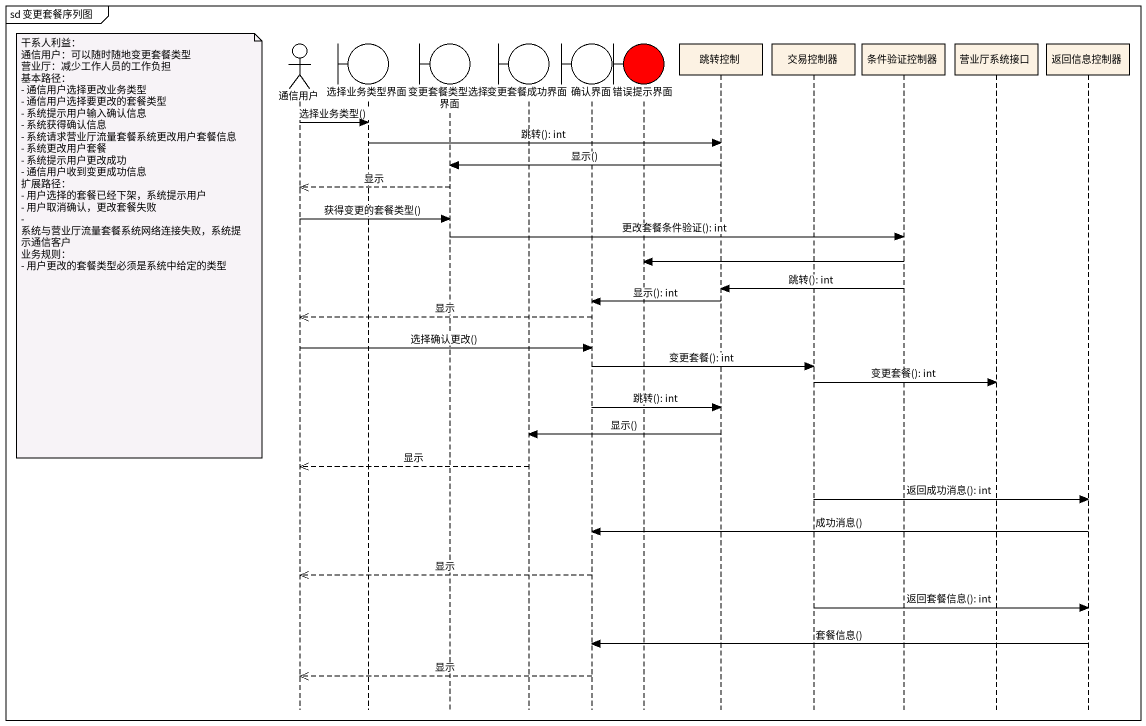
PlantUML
@startuml
mainframe sd 变更套餐序列图
hide footbox
actor 通信用户
boundary 选择业务类型界面
boundary 变更套餐类型选择界面
boundary 变更套餐成功界面
boundary 确认界面
boundary 错误提示界面 #FF0000
participant 跳转控制
participant 交易控制器
participant 条件验证控制器
participant 营业厅系统接口
participant 返回信息控制器

通信用户 -> 选择业务类型界面 : 选择业务类型()
选择业务类型界面 -> 跳转控制 : 跳转(): int
跳转控制 -> 变更套餐类型选择界面 : 显示()
变更套餐类型选择界面 -->> 通信用户 : 显示
通信用户 -> 变更套餐类型选择界面 : 获得变更的套餐类型()
变更套餐类型选择界面 -> 条件验证控制器 : 更改套餐条件验证(): int
note left of 通信用户
  干系人利益：
  通信用户：可以随时随地变更套餐类型
  营业厅：减少工作人员的工作负担
  基本路径：
  - 通信用户选择更改业务类型
  - 通信用户选择要更改的套餐类型
  - 系统提示用户输入确认信息
  - 系统获得确认信息
  - 系统请求营业厅流量套餐系统更改用户套餐信息
  - 系统更改用户套餐
  - 系统提示用户更改成功
  - 通信用户收到变更成功信息
  扩展路径：
  - 用户选择的套餐已经下架，系统提示用户
  - 用户取消确认，更改套餐失败
  - 系统与营业厅流量套餐系统网络连接失败，系统提示通信客户
  业务规则：
  - 用户更改的套餐类型必须是系统中给定的类型
end note
条件验证控制器 -> 错误提示界面
条件验证控制器 -> 跳转控制 : 跳转(): int
跳转控制 -> 确认界面 : 显示(): int
确认界面 -->> 通信用户 : 显示
通信用户 -> 确认界面 : 选择确认更改()
确认界面 -> 交易控制器 : 变更套餐(): int
交易控制器 -> 营业厅系统接口 : 变更套餐(): int
确认界面 -> 跳转控制 : 跳转(): int
跳转控制 -> 变更套餐成功界面 : 显示()
变更套餐成功界面 -->> 通信用户 : 显示
交易控制器 -> 返回信息控制器 : 返回成功消息(): int
返回信息控制器 -> 确认界面 : 成功消息()
确认界面 -->> 通信用户 : 显示
交易控制器 -> 返回信息控制器 : 返回套餐信息(): int
返回信息控制器 -> 确认界面 : 套餐信息()
确认界面 -->> 通信用户 : 显示
@enduml
